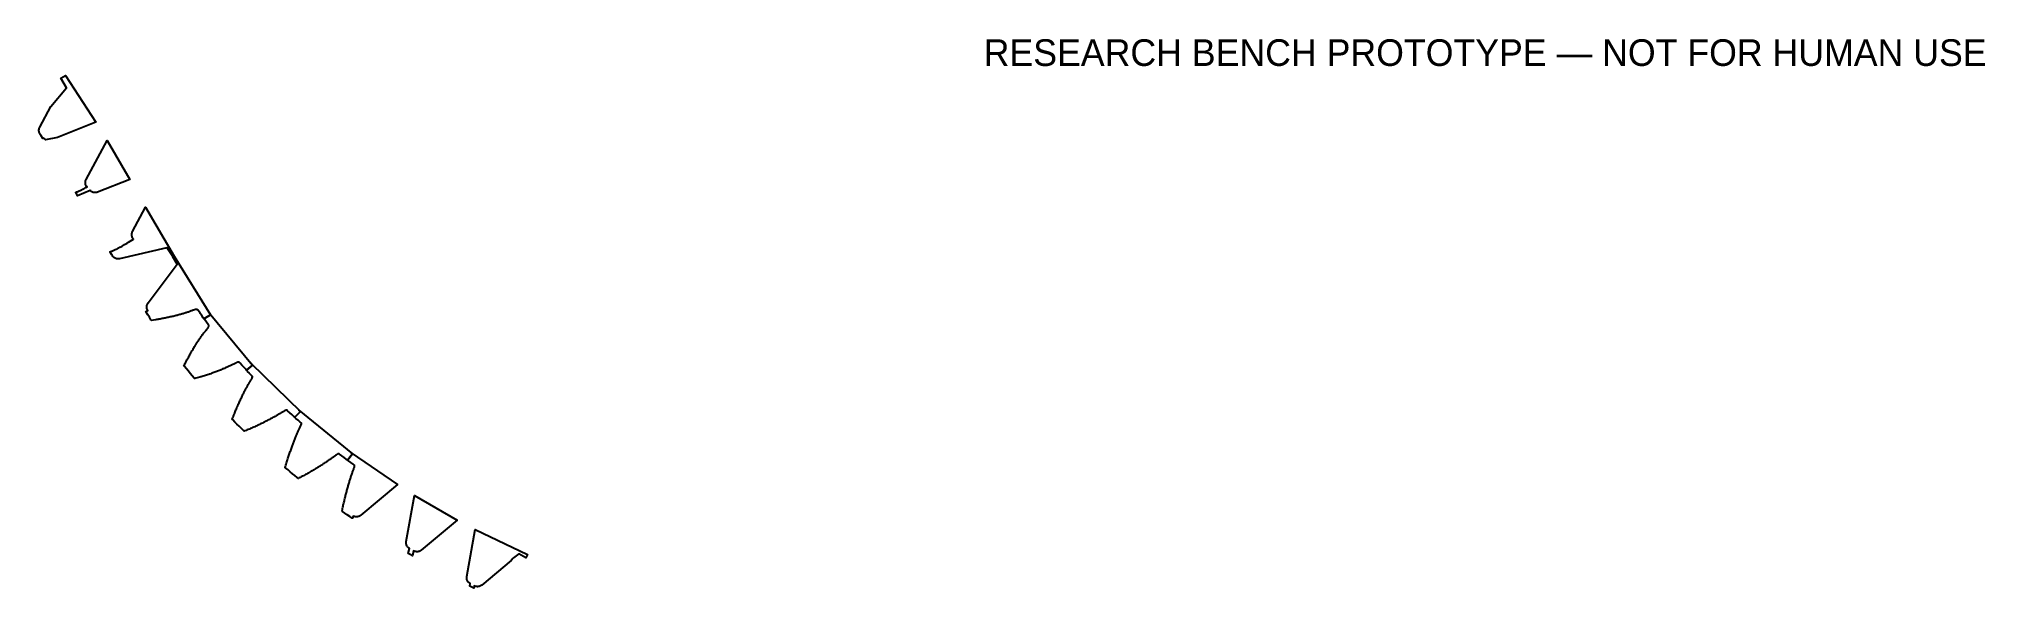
# Model space of a CAD drawing. Header units: millimetres. Extents: x -106 to 113, y -59 to 3.
import ezdxf

# ---------------------------------------------------------------- set-up
doc = ezdxf.new("R2010")
doc.units = ezdxf.units.MM

msp = doc.modelspace()

# ---------------------------------------------------------------- linework, layer by layer
at = {"layer": 'TOOTH_001'}
msp.add_lwpolyline([(-106.07, -7.75), (-106.05, -7.75), (-106.1, -7.68), (-106.15, -7.61), (-106.19, -7.54), (-106.21, -7.46), (-106.23, -7.38), (-106.24, -7.29), (-106.24, -7.21), (-106.23, -7.13), (-106.21, -7.05), (-106.19, -6.97), (-106.15, -6.89), (-104.89, -4.56), (-103.14, -2.47), (-103.76, -1.39), (-103.27, -1.07), (-99.83, -6.34), (-104.16, -8.06), (-105.51, -8.3), (-105.51, -8.3), (-105.58, -8.25), (-105.64, -8.2), (-105.7, -8.14), (-105.8, -8.16), (-105.81, -8.15), (-105.99, -7.88), (-106.07, -7.75)], close=True, dxfattribs=at)
at = {"layer": 'TOOTH_002'}
msp.add_lwpolyline([(-99.72, -14.23), (-99.8, -14.25), (-99.89, -14.26), (-99.97, -14.26), (-100.05, -14.25), (-100.13, -14.23), (-100.21, -14.2), (-100.29, -14.16), (-100.36, -14.12), (-100.42, -14.07), (-100.48, -14.01), (-101.91, -14.61), (-101.99, -14.47), (-102.13, -14.23), (-102.13, -14.23), (-102.07, -14.21), (-102, -14.18), (-101.93, -14.16), (-101.86, -14.13), (-101.78, -14.09), (-101.7, -14.06), (-101.61, -14.02), (-101.52, -13.98), (-101.42, -13.93), (-101.31, -13.88), (-101.2, -13.82), (-101.09, -13.76), (-100.96, -13.69), (-100.83, -13.61), (-100.88, -13.55), (-100.93, -13.48), (-100.96, -13.4), (-100.99, -13.33), (-101.01, -13.24), (-101.02, -13.16), (-101.02, -13.08), (-101.01, -13), (-100.99, -12.91), (-100.97, -12.84), (-100.93, -12.76), (-98.58, -8.4), (-96.03, -12.77), (-99.64, -14.21), (-99.72, -14.23)], close=True, dxfattribs=at)
at = {"layer": 'TOOTH_003'}
msp.add_lwpolyline([(-97.19, -21.7), (-97.27, -21.71), (-97.35, -21.72), (-97.43, -21.71), (-97.52, -21.7), (-97.6, -21.67), (-97.67, -21.64), (-97.75, -21.6), (-97.82, -21.56), (-97.88, -21.5), (-97.93, -21.44), (-97.98, -21.38), (-98.06, -21.24), (-98.23, -20.95), (-98.25, -20.92), (-98.22, -20.91), (-98.16, -20.89), (-98.1, -20.86), (-98.04, -20.84), (-97.97, -20.81), (-97.9, -20.77), (-97.82, -20.74), (-97.74, -20.7), (-97.65, -20.66), (-97.56, -20.62), (-97.46, -20.57), (-97.36, -20.52), (-97.25, -20.46), (-97.14, -20.4), (-97.02, -20.34), (-96.89, -20.27), (-96.76, -20.19), (-96.62, -20.11), (-96.47, -20.03), (-96.31, -19.93), (-96.15, -19.83), (-95.98, -19.72), (-95.8, -19.61), (-95.61, -19.48), (-95.66, -19.42), (-95.71, -19.35), (-95.74, -19.27), (-95.77, -19.19), (-95.79, -19.11), (-95.8, -19.03), (-95.8, -18.95), (-95.79, -18.86), (-95.77, -18.78), (-95.75, -18.7), (-95.71, -18.63), (-94.24, -15.89), (-91.02, -21.4), (-91.2, -21.5), (-91.86, -20.47), (-97.19, -21.7)], close=True, dxfattribs=at)
at = {"layer": 'TOOTH_004'}
msp.add_lwpolyline([(-87.94, -28.08), (-88.1, -27.87), (-88.12, -27.83), (-88.3, -27.57), (-88.38, -27.46), (-88.38, -27.46), (-88.39, -27.45), (-88.39, -27.45), (-88.4, -27.44), (-88.4, -27.44), (-88.41, -27.43), (-88.42, -27.43), (-88.43, -27.42), (-88.43, -27.43), (-88.44, -27.42), (-88.45, -27.42), (-88.46, -27.41), (-88.47, -27.41), (-88.47, -27.41), (-88.49, -27.4), (-88.51, -27.4), (-88.53, -27.4), (-88.56, -27.4), (-88.58, -27.4), (-88.6, -27.41), (-88.63, -27.41), (-88.66, -27.42), (-88.68, -27.42), (-88.71, -27.43), (-88.74, -27.44), (-88.77, -27.45), (-88.8, -27.46), (-88.83, -27.47), (-88.88, -27.49), (-88.96, -27.52), (-89.03, -27.55), (-89.11, -27.57), (-89.18, -27.6), (-89.26, -27.63), (-89.34, -27.66), (-89.42, -27.69), (-89.5, -27.71), (-89.59, -27.74), (-89.67, -27.77), (-89.76, -27.8), (-89.85, -27.82), (-89.94, -27.85), (-90.03, -27.88), (-90.12, -27.91), (-90.21, -27.94), (-90.31, -27.96), (-90.41, -27.99), (-90.51, -28.02), (-90.61, -28.04), (-90.71, -28.07), (-90.82, -28.1), (-90.92, -28.12), (-91.03, -28.15), (-91.14, -28.18), (-91.26, -28.2), (-91.37, -28.23), (-91.47, -28.25), (-91.6, -28.28), (-91.71, -28.3), (-91.82, -28.32), (-91.94, -28.35), (-92.05, -28.37), (-92.16, -28.39), (-92.28, -28.42), (-92.39, -28.44), (-92.51, -28.46), (-92.62, -28.48), (-92.74, -28.51), (-92.85, -28.53), (-92.97, -28.55), (-93.08, -28.57), (-93.14, -28.58), (-93.58, -28.66), (-93.64, -28.58), (-93.82, -28.29), (-94, -28), (-94.17, -27.72), (-94.23, -27.63), (-94.2, -27.62), (-94.14, -27.59), (-94.07, -27.56), (-94, -27.52), (-94.04, -27.45), (-94.07, -27.37), (-94.1, -27.29), (-94.11, -27.21), (-94.12, -27.13), (-94.12, -27.04), (-94.1, -26.96), (-94.08, -26.88), (-94.05, -26.8), (-94.01, -26.73), (-93.97, -26.66), (-90.68, -22.3), (-91.2, -21.5), (-91.03, -21.41), (-86.94, -28), (-87.68, -28.46), (-87.76, -28.34), (-87.94, -28.08)], close=True, dxfattribs=at)
at = {"layer": 'TOOTH_005'}
msp.add_lwpolyline([(-83.2, -33.91), (-83.41, -33.68), (-83.62, -33.44), (-83.7, -33.36), (-83.7, -33.36), (-83.7, -33.36), (-83.71, -33.36), (-83.71, -33.35), (-83.72, -33.35), (-83.72, -33.34), (-83.73, -33.35), (-83.73, -33.34), (-83.74, -33.34), (-83.75, -33.33), (-83.75, -33.34), (-83.76, -33.33), (-83.77, -33.34), (-83.77, -33.33), (-83.79, -33.33), (-83.8, -33.33), (-83.82, -33.33), (-83.84, -33.33), (-83.86, -33.34), (-83.87, -33.34), (-83.89, -33.35), (-83.91, -33.35), (-83.94, -33.36), (-83.96, -33.37), (-83.98, -33.38), (-84, -33.39), (-84.03, -33.4), (-84.05, -33.41), (-84.11, -33.44), (-84.19, -33.48), (-84.26, -33.52), (-84.34, -33.56), (-84.42, -33.59), (-84.5, -33.63), (-84.58, -33.67), (-84.66, -33.71), (-84.75, -33.75), (-84.83, -33.79), (-84.92, -33.83), (-85, -33.87), (-85.09, -33.91), (-85.18, -33.95), (-85.27, -33.99), (-85.36, -34.03), (-85.42, -34.05), (-85.46, -34.06), (-85.5, -34.08), (-85.55, -34.1), (-85.65, -34.14), (-85.74, -34.18), (-85.84, -34.22), (-85.94, -34.26), (-86.04, -34.3), (-86.15, -34.35), (-86.2, -34.36), (-86.25, -34.39), (-86.36, -34.43), (-86.47, -34.47), (-86.57, -34.51), (-86.69, -34.55), (-86.8, -34.59), (-86.91, -34.63), (-87.03, -34.67), (-87.06, -34.68), (-87.15, -34.71), (-87.27, -34.75), (-87.39, -34.79), (-87.51, -34.83), (-87.64, -34.87), (-87.77, -34.91), (-87.9, -34.95), (-87.99, -34.97), (-88.03, -34.99), (-88.16, -35.02), (-88.3, -35.06), (-88.44, -35.1), (-88.58, -35.14), (-88.72, -35.18), (-88.74, -35.18), (-88.79, -35.13), (-89, -34.87), (-89.22, -34.61), (-89.43, -34.35), (-89.65, -34.09), (-89.86, -33.83), (-89.93, -33.74), (-89.9, -33.69), (-89.84, -33.56), (-89.78, -33.44), (-89.71, -33.32), (-89.68, -33.26), (-89.65, -33.2), (-89.59, -33.08), (-89.53, -32.96), (-89.46, -32.85), (-89.4, -32.73), (-89.34, -32.62), (-89.28, -32.51), (-89.22, -32.4), (-89.15, -32.29), (-89.14, -32.26), (-89.09, -32.18), (-89.03, -32.07), (-88.97, -31.97), (-88.91, -31.86), (-88.85, -31.76), (-88.79, -31.66), (-88.73, -31.56), (-88.67, -31.47), (-88.61, -31.37), (-88.55, -31.28), (-88.49, -31.19), (-88.43, -31.1), (-88.37, -31.01), (-88.31, -30.92), (-88.26, -30.84), (-88.2, -30.76), (-88.15, -30.68), (-88.09, -30.6), (-88.04, -30.52), (-87.98, -30.45), (-87.93, -30.37), (-87.88, -30.3), (-87.83, -30.24), (-87.83, -30.24), (-87.78, -30.17), (-87.73, -30.11), (-87.69, -30.05), (-87.62, -29.96), (-87.55, -29.88), (-87.49, -29.8), (-87.43, -29.72), (-87.36, -29.64), (-87.3, -29.56), (-87.24, -29.5), (-87.24, -29.49), (-87.23, -29.48), (-87.23, -29.47), (-87.22, -29.47), (-87.22, -29.46), (-87.21, -29.45), (-87.2, -29.43), (-87.19, -29.4), (-87.17, -29.37), (-87.16, -29.35), (-87.15, -29.32), (-87.15, -29.3), (-87.14, -29.28), (-87.14, -29.26), (-87.15, -29.25), (-87.14, -29.24), (-87.14, -29.23), (-87.14, -29.22), (-87.14, -29.21), (-87.14, -29.2), (-87.15, -29.19), (-87.14, -29.19), (-87.15, -29.18), (-87.15, -29.18), (-87.16, -29.16), (-87.15, -29.16), (-87.16, -29.15), (-87.16, -29.15), (-87.21, -29.09), (-87.4, -28.84), (-87.58, -28.59), (-87.68, -28.46), (-86.94, -28), (-87.09, -27.77), (-82.21, -33.69), (-82.89, -34.25), (-82.99, -34.14), (-83.2, -33.91)], close=True, dxfattribs=at)
at = {"layer": 'TOOTH_006'}
msp.add_lwpolyline([(-77.81, -39.24), (-78.04, -39.02), (-78.28, -38.81), (-78.34, -38.76), (-78.34, -38.76), (-78.34, -38.75), (-78.35, -38.75), (-78.35, -38.75), (-78.35, -38.75), (-78.36, -38.74), (-78.36, -38.74), (-78.37, -38.74), (-78.38, -38.74), (-78.38, -38.74), (-78.39, -38.74), (-78.39, -38.73), (-78.4, -38.74), (-78.4, -38.73), (-78.42, -38.74), (-78.43, -38.74), (-78.44, -38.74), (-78.46, -38.74), (-78.47, -38.75), (-78.49, -38.75), (-78.51, -38.76), (-78.52, -38.77), (-78.54, -38.77), (-78.56, -38.78), (-78.58, -38.79), (-78.6, -38.8), (-78.62, -38.81), (-78.64, -38.83), (-78.71, -38.87), (-78.78, -38.91), (-78.86, -38.96), (-78.93, -39.01), (-79.01, -39.05), (-79.09, -39.1), (-79.17, -39.15), (-79.25, -39.2), (-79.33, -39.24), (-79.41, -39.29), (-79.5, -39.34), (-79.58, -39.39), (-79.67, -39.44), (-79.76, -39.48), (-79.84, -39.53), (-79.93, -39.58), (-80.02, -39.63), (-80.11, -39.68), (-80.21, -39.73), (-80.3, -39.78), (-80.4, -39.83), (-80.49, -39.88), (-80.59, -39.93), (-80.69, -39.98), (-80.79, -40.03), (-80.89, -40.08), (-80.99, -40.13), (-81.1, -40.19), (-81.2, -40.24), (-81.31, -40.29), (-81.42, -40.34), (-81.53, -40.39), (-81.64, -40.44), (-81.75, -40.49), (-81.86, -40.55), (-81.98, -40.6), (-82.09, -40.65), (-82.21, -40.7), (-82.33, -40.75), (-82.45, -40.81), (-82.57, -40.86), (-82.7, -40.91), (-82.82, -40.96), (-82.95, -41.02), (-83.08, -41.07), (-83.15, -41.1), (-83.24, -41.01), (-83.48, -40.78), (-83.72, -40.55), (-83.97, -40.31), (-84.2, -40.08), (-84.44, -39.84), (-84.51, -39.77), (-84.47, -39.66), (-84.42, -39.53), (-84.37, -39.41), (-84.32, -39.29), (-84.27, -39.16), (-84.22, -39.04), (-84.17, -38.92), (-84.12, -38.81), (-84.08, -38.69), (-84.03, -38.57), (-83.98, -38.46), (-83.93, -38.34), (-83.88, -38.23), (-83.83, -38.12), (-83.78, -38.01), (-83.73, -37.9), (-83.68, -37.79), (-83.63, -37.69), (-83.59, -37.58), (-83.54, -37.48), (-83.49, -37.38), (-83.44, -37.28), (-83.39, -37.18), (-83.38, -37.14), (-83.34, -37.08), (-83.3, -36.98), (-83.25, -36.89), (-83.2, -36.79), (-83.15, -36.7), (-83.11, -36.61), (-83.06, -36.52), (-83.01, -36.43), (-82.97, -36.35), (-82.92, -36.26), (-82.87, -36.18), (-82.83, -36.1), (-82.78, -36.02), (-82.74, -35.94), (-82.7, -35.86), (-82.65, -35.79), (-82.61, -35.71), (-82.57, -35.64), (-82.53, -35.57), (-82.49, -35.51), (-82.45, -35.44), (-82.41, -35.38), (-82.37, -35.32), (-82.35, -35.29), (-82.34, -35.26), (-82.32, -35.23), (-82.31, -35.2), (-82.29, -35.18), (-82.28, -35.15), (-82.27, -35.13), (-82.26, -35.1), (-82.26, -35.08), (-82.25, -35.06), (-82.25, -35.04), (-82.24, -35.02), (-82.24, -35.01), (-82.24, -34.99), (-82.25, -34.98), (-82.24, -34.98), (-82.25, -34.97), (-82.24, -34.96), (-82.25, -34.96), (-82.25, -34.95), (-82.25, -34.94), (-82.25, -34.94), (-82.26, -34.93), (-82.25, -34.93), (-82.26, -34.92), (-82.26, -34.92), (-82.27, -34.91), (-82.27, -34.91), (-82.34, -34.83), (-82.56, -34.6), (-82.57, -34.59), (-82.77, -34.37), (-82.99, -34.14), (-82.89, -34.25), (-82.21, -33.69), (-82.42, -33.43), (-76.83, -38.9), (-77.46, -39.54), (-77.57, -39.45), (-77.81, -39.24)], close=True, dxfattribs=at)
at = {"layer": 'TOOTH_007'}
msp.add_lwpolyline([(-71.68, -44.26), (-71.93, -44.07), (-72.19, -43.88), (-72.44, -43.69), (-72.48, -43.66), (-72.48, -43.66), (-72.49, -43.65), (-72.49, -43.65), (-72.49, -43.65), (-72.5, -43.65), (-72.5, -43.65), (-72.5, -43.65), (-72.51, -43.64), (-72.51, -43.65), (-72.52, -43.64), (-72.52, -43.65), (-72.53, -43.64), (-72.54, -43.65), (-72.54, -43.64), (-72.55, -43.64), (-72.56, -43.65), (-72.58, -43.65), (-72.59, -43.65), (-72.6, -43.66), (-72.62, -43.66), (-72.63, -43.67), (-72.65, -43.68), (-72.66, -43.69), (-72.68, -43.7), (-72.7, -43.71), (-72.72, -43.72), (-72.73, -43.73), (-72.75, -43.74), (-72.82, -43.8), (-72.9, -43.85), (-72.97, -43.9), (-73.04, -43.96), (-73.12, -44.01), (-73.19, -44.06), (-73.27, -44.12), (-73.35, -44.17), (-73.43, -44.23), (-73.51, -44.28), (-73.59, -44.34), (-73.67, -44.39), (-73.75, -44.45), (-73.83, -44.51), (-73.92, -44.56), (-74, -44.62), (-74.09, -44.68), (-74.18, -44.74), (-74.27, -44.79), (-74.36, -44.85), (-74.45, -44.91), (-74.54, -44.97), (-74.63, -45.03), (-74.73, -45.08), (-74.82, -45.14), (-74.92, -45.2), (-75.02, -45.26), (-75.11, -45.32), (-75.21, -45.38), (-75.31, -45.44), (-75.42, -45.5), (-75.52, -45.56), (-75.62, -45.62), (-75.73, -45.69), (-75.84, -45.75), (-75.94, -45.81), (-76.05, -45.87), (-76.16, -45.93), (-76.28, -45.99), (-76.39, -46.06), (-76.5, -46.12), (-76.62, -46.18), (-76.74, -46.24), (-76.85, -46.31), (-76.97, -46.37), (-77.06, -46.42), (-77.19, -46.31), (-77.45, -46.1), (-77.71, -45.89), (-77.97, -45.68), (-78.23, -45.47), (-78.49, -45.25), (-78.55, -45.21), (-78.54, -45.19), (-78.5, -45.06), (-78.47, -44.93), (-78.43, -44.81), (-78.39, -44.68), (-78.35, -44.56), (-78.32, -44.44), (-78.28, -44.31), (-78.24, -44.19), (-78.2, -44.07), (-78.16, -43.96), (-78.12, -43.84), (-78.09, -43.72), (-78.05, -43.61), (-78.01, -43.49), (-77.97, -43.38), (-77.93, -43.27), (-77.89, -43.16), (-77.85, -43.05), (-77.81, -42.94), (-77.78, -42.83), (-77.74, -42.73), (-77.7, -42.62), (-77.66, -42.52), (-77.62, -42.42), (-77.58, -42.32), (-77.54, -42.22), (-77.5, -42.12), (-77.46, -42.02), (-77.43, -41.92), (-77.39, -41.83), (-77.35, -41.73), (-77.31, -41.64), (-77.31, -41.63), (-77.27, -41.55), (-77.23, -41.46), (-77.2, -41.37), (-77.16, -41.28), (-77.12, -41.2), (-77.08, -41.11), (-77.05, -41.03), (-77.01, -40.95), (-76.97, -40.87), (-76.94, -40.79), (-76.92, -40.75), (-76.9, -40.71), (-76.86, -40.63), (-76.84, -40.57), (-76.83, -40.56), (-76.81, -40.51), (-76.79, -40.48), (-76.78, -40.46), (-76.77, -40.43), (-76.76, -40.41), (-76.75, -40.39), (-76.75, -40.37), (-76.74, -40.34), (-76.74, -40.33), (-76.73, -40.31), (-76.73, -40.29), (-76.73, -40.27), (-76.73, -40.26), (-76.73, -40.24), (-76.73, -40.23), (-76.73, -40.23), (-76.73, -40.22), (-76.73, -40.21), (-76.73, -40.21), (-76.74, -40.2), (-76.73, -40.2), (-76.74, -40.19), (-76.74, -40.19), (-76.75, -40.18), (-76.74, -40.18), (-76.75, -40.17), (-76.75, -40.17), (-76.76, -40.17), (-76.76, -40.17), (-76.86, -40.07), (-77.1, -39.87), (-77.34, -39.66), (-77.57, -39.45), (-77.46, -39.54), (-76.83, -38.9), (-77, -38.73), (-70.97, -43.65), (-71.55, -44.36), (-71.64, -44.3), (-71.68, -44.26)], close=True, dxfattribs=at)
at = {"layer": 'TOOTH_008'}
msp.add_lwpolyline([(-70.12, -50.62), (-70.19, -50.67), (-70.27, -50.7), (-70.35, -50.72), (-70.43, -50.74), (-70.51, -50.75), (-70.59, -50.75), (-70.68, -50.73), (-70.76, -50.71), (-70.83, -50.69), (-70.91, -50.65), (-70.99, -50.9), (-71.01, -50.89), (-71.29, -50.7), (-71.56, -50.51), (-71.84, -50.32), (-72.11, -50.13), (-72.15, -50.1), (-72.14, -50.06), (-72.12, -49.93), (-72.09, -49.8), (-72.06, -49.67), (-72.03, -49.55), (-72.01, -49.42), (-71.98, -49.3), (-71.95, -49.17), (-71.92, -49.05), (-71.89, -48.93), (-71.86, -48.81), (-71.84, -48.69), (-71.81, -48.57), (-71.78, -48.45), (-71.75, -48.34), (-71.72, -48.22), (-71.69, -48.11), (-71.66, -48), (-71.63, -47.88), (-71.6, -47.77), (-71.57, -47.66), (-71.54, -47.56), (-71.54, -47.55), (-71.51, -47.45), (-71.48, -47.34), (-71.45, -47.24), (-71.42, -47.13), (-71.39, -47.03), (-71.36, -46.93), (-71.33, -46.83), (-71.3, -46.73), (-71.27, -46.63), (-71.24, -46.53), (-71.21, -46.43), (-71.18, -46.34), (-71.15, -46.24), (-71.11, -46.15), (-71.08, -46.06), (-71.05, -45.97), (-71.02, -45.88), (-70.99, -45.79), (-70.96, -45.7), (-70.93, -45.62), (-70.9, -45.53), (-70.87, -45.45), (-70.84, -45.36), (-70.81, -45.28), (-70.8, -45.24), (-70.79, -45.21), (-70.78, -45.19), (-70.77, -45.17), (-70.77, -45.15), (-70.76, -45.13), (-70.76, -45.11), (-70.75, -45.09), (-70.75, -45.07), (-70.75, -45.06), (-70.75, -45.04), (-70.75, -45.03), (-70.75, -45.01), (-70.75, -45), (-70.75, -44.99), (-70.75, -44.98), (-70.75, -44.98), (-70.76, -44.97), (-70.75, -44.97), (-70.76, -44.96), (-70.76, -44.96), (-70.76, -44.95), (-70.76, -44.95), (-70.77, -44.95), (-70.77, -44.94), (-70.77, -44.94), (-70.77, -44.94), (-70.78, -44.93), (-70.78, -44.93), (-70.92, -44.83), (-71.17, -44.64), (-71.43, -44.45), (-71.55, -44.36), (-70.97, -43.65), (-71.11, -43.54), (-65.92, -47.11), (-70.05, -50.57), (-70.12, -50.62)], close=True, dxfattribs=at)
at = {"layer": 'TOOTH_009'}
msp.add_lwpolyline([(-63.32, -54.55), (-63.39, -54.59), (-63.47, -54.63), (-63.54, -54.65), (-63.63, -54.67), (-63.71, -54.68), (-63.79, -54.67), (-63.87, -54.66), (-63.96, -54.64), (-64.03, -54.61), (-64.11, -54.58), (-64.25, -55.13), (-64.51, -54.98), (-64.71, -54.86), (-64.56, -54.31), (-64.63, -54.27), (-64.7, -54.21), (-64.76, -54.15), (-64.81, -54.09), (-64.85, -54.02), (-64.89, -53.94), (-64.91, -53.86), (-64.93, -53.78), (-64.94, -53.7), (-64.94, -53.62), (-64.93, -53.53), (-64.01, -48.34), (-59.21, -51.11), (-63.25, -54.5), (-63.32, -54.55)], close=True, dxfattribs=at)
at = {"layer": 'TOOTH_010'}
msp.add_lwpolyline([(-52.88, -55.37), (-52.89, -55.38), (-52.9, -55.39), (-52.91, -55.4), (-53.15, -55.66), (-56.45, -58.43), (-56.52, -58.48), (-56.59, -58.52), (-56.66, -58.56), (-56.74, -58.58), (-56.83, -58.6), (-56.91, -58.61), (-56.99, -58.6), (-57.07, -58.59), (-57.15, -58.57), (-57.23, -58.54), (-57.31, -58.51), (-57.32, -58.76), (-57.41, -58.72), (-57.71, -58.57), (-57.78, -58.54), (-57.76, -58.24), (-57.83, -58.2), (-57.9, -58.14), (-57.96, -58.08), (-58.01, -58.02), (-58.05, -57.95), (-58.08, -57.87), (-58.11, -57.79), (-58.13, -57.71), (-58.14, -57.63), (-58.14, -57.54), (-58.13, -57.46), (-57.19, -52.17), (-51.31, -54.98), (-51.49, -55.37), (-52.27, -54.92), (-52.88, -55.37)], close=True, dxfattribs=at)

# ---------------------------------------------------------------- texts
at = {"layer": 'RESEARCH_ONLY'}
msp.add_text('RESEARCH BENCH PROTOTYPE — NOT FOR HUMAN USE', height=3, dxfattribs=at).set_placement((0, 0))

doc.saveas('drawing.dxf')
